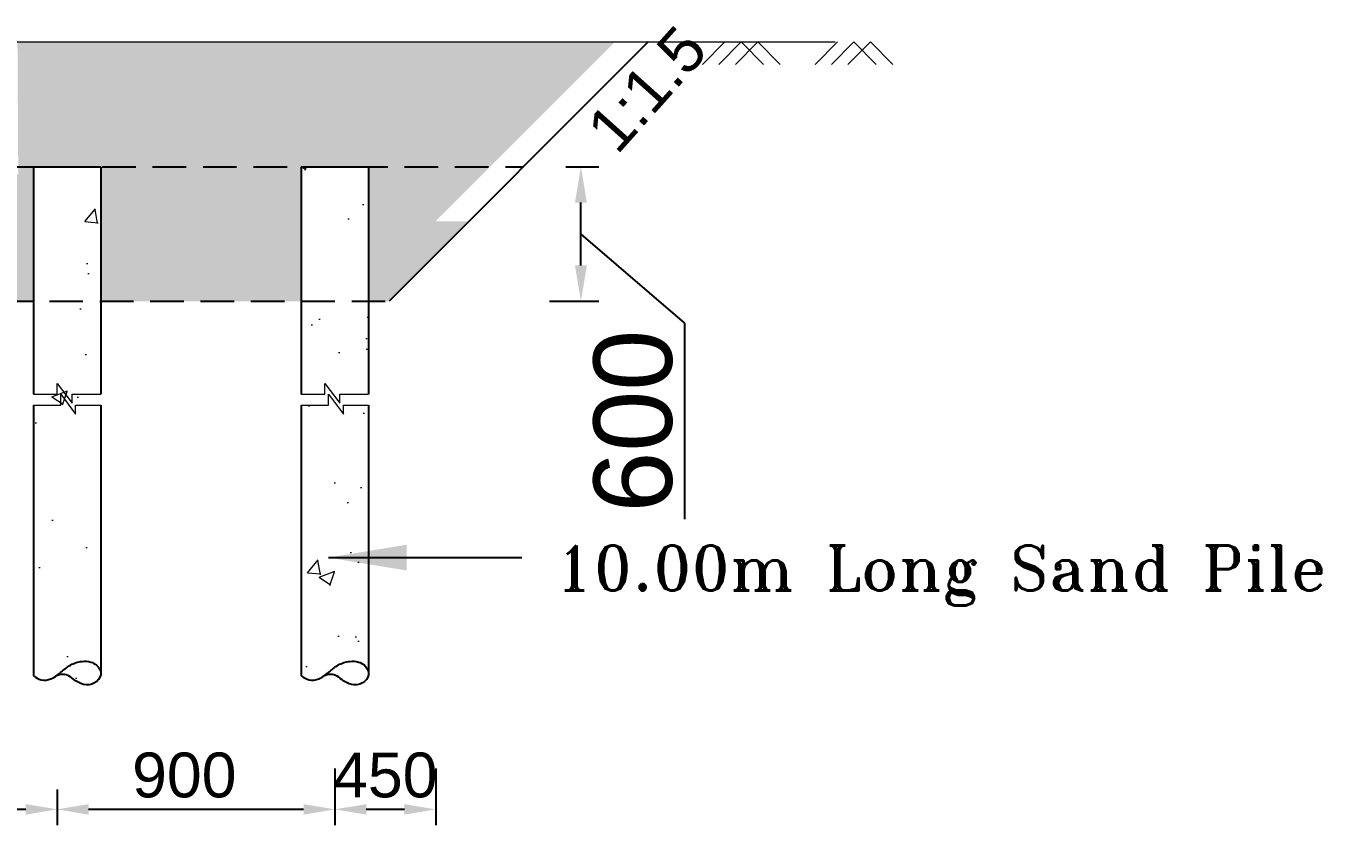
# Model space of a CAD drawing. Extents: x -426260 to 2055400, y -4304674 to -305611.
# Drawn here: x 1027569 to 1033352, y -1929685 to -1926120 of the extents above; entities that cross this region are included whole.
import ezdxf

# ---------------------------------------------------------------- set-up
doc = ezdxf.new("R2010")
doc.units = 0
doc.header["$LTSCALE"] = 300
doc.header["$MEASUREMENT"] = 0
doc.header["$PDMODE"] = 3
doc.linetypes.add('ACAD_ISO03W100', pattern=[30, 12, -18])
doc.linetypes.add('DASHED', pattern=[0.75, 0.5, -0.25])
doc.layers.get('DEFPOINTS').update_dxf_attribs({"linetype": 'CONTINUOUS'})
doc.layers.add('Dim', color=7, linetype='CONTINUOUS', lineweight=9)
doc.layers.add('HATCH', color=252, linetype='CONTINUOUS', lineweight=5)
for name, color, linetype in [('LINE', 7, 'CONTINUOUS'), ('P1', 7, 'CONTINUOUS'), ('TEXT', 10, 'CONTINUOUS')]:
    doc.layers.add(name, color=color, linetype=linetype)
doc.styles.add('Arial', font='arial.ttf')
doc.styles.add('DIM', font='isocp3.shx')
doc.dimstyles.new('3', dxfattribs={"dimtxt": 225, "dimasz": 350, "dimexe": 100, "dimexo": 25, "dimgap": 9, "dimtad": 0, "dimdec": 0, "dimzin": 0, "dimdsep": 46, "dimtxsty": 'Standard', "dimcen": 0, "dimclrd": 5, "dimclre": 6, "dimclrt": 256, "dimadec": 0, "dimazin": 0, "dimtfac": 1, "dimtdec": 0, "dimtofl": 0, "dimtmove": 2, "dimatfit": 3, "dimfxl": 1, "dimtolj": 1, "dimtzin": 0, "dimarcsym": 0})
doc.dimstyles.new('dim_70', dxfattribs={"dimtxt": 140, "dimasz": 140, "dimexe": 70, "dimexo": 40, "dimgap": 50, "dimtad": 1, "dimdec": 0, "dimzin": 0, "dimdsep": 46, "dimtxsty": 'Arial', "dimcen": 0.09, "dimclrd": 5, "dimclre": 5, "dimclrt": 7, "dimadec": 0, "dimazin": 0, "dimtfac": 1, "dimtdec": 0, "dimtmove": 0, "dimatfit": 3, "dimfxl": 1, "dimtolj": 1, "dimtzin": 0, "dimarcsym": 0})
doc.dimstyles.new('dim_80', dxfattribs={"dimtxt": 160, "dimasz": 160, "dimexe": 80, "dimexo": 40, "dimgap": 50, "dimtad": 1, "dimdec": 0, "dimzin": 0, "dimdsep": 46, "dimtxsty": 'DIM', "dimcen": 0.09, "dimclrd": 5, "dimclre": 5, "dimclrt": 7, "dimadec": 0, "dimazin": 0, "dimtfac": 1, "dimtdec": 0, "dimtmove": 0, "dimatfit": 3, "dimfxl": 1, "dimtolj": 1, "dimtzin": 0, "dimarcsym": 0})

# ---------------------------------------------------------------- blocks, each defined once
blk = doc.blocks.new('*D119')
at = {"layer": 'DEFPOINTS', "color": 0, "ltscale": 50, "transparency": 16777216}
for p in [(1026470.1, -1929517.2), (1027708.1, -1929486.3), (1026470.1, -1929615.3)]:
    blk.add_point(p, dxfattribs=at)
at = {"layer": 'HATCH', "color": 5, "lineweight": -2, "ltscale": 50, "transparency": 16777216}
for p, q in [((1027708.1, -1929526.3), (1027708.1, -1929685.3)), ((1026470.1, -1929557.2), (1026470.1, -1929685.3)), ((1027568.1, -1929615.3), (1026610.1, -1929615.3))]:
    blk.add_line(p, q, dxfattribs=at)
at = {"layer": 'HATCH', "color": 5, "ltscale": 50, "transparency": 16777216}
for points in [[(1026610.1, -1929592), (1026610.1, -1929638.7), (1026470.1, -1929615.3)], [(1027568.1, -1929592), (1027568.1, -1929638.7), (1027708.1, -1929615.3)]]:
    blk.add_solid(points, dxfattribs=at)
at = {"layer": 'HATCH', "color": 7, "ltscale": 50, "transparency": 16777216, "insert": (1027089.1, -1929463.2), "char_height": 200, "attachment_point": 5, "style": 'Arial'}
blk.add_mtext('\\A1;900', dxfattribs=at)
blk = doc.blocks.new('*D120')
at = {"layer": 'DEFPOINTS', "color": 0, "ltscale": 50, "transparency": 16777216}
for p in [(1028948.4, -1929393.3), (1027708.1, -1929486.3), (1027708.1, -1929615.3)]:
    blk.add_point(p, dxfattribs=at)
at = {"layer": 'HATCH', "color": 5, "lineweight": -2, "ltscale": 50, "transparency": 16777216}
for p, q in [((1028948.4, -1929433.3), (1028948.4, -1929685.3)), ((1027708.1, -1929526.3), (1027708.1, -1929685.3)), ((1028808.4, -1929615.3), (1027848.1, -1929615.3))]:
    blk.add_line(p, q, dxfattribs=at)
at = {"layer": 'HATCH', "color": 5, "ltscale": 50, "transparency": 16777216}
for points in [[(1027848.1, -1929592), (1027848.1, -1929638.7), (1027708.1, -1929615.3)], [(1028808.4, -1929592), (1028808.4, -1929638.7), (1028948.4, -1929615.3)]]:
    blk.add_solid(points, dxfattribs=at)
at = {"layer": 'HATCH', "color": 7, "ltscale": 50, "transparency": 16777216, "insert": (1028275.8, -1929463.2), "char_height": 200, "attachment_point": 5, "style": 'Arial'}
blk.add_mtext('\\A1;900', dxfattribs=at)
blk = doc.blocks.new('*D121')
at = {"layer": 'DEFPOINTS', "color": 0, "ltscale": 50, "transparency": 16777216}
for p in [(1029398.7, -1929393.3), (1028948.4, -1929530.1), (1028948.4, -1929615.3)]:
    blk.add_point(p, dxfattribs=at)
at = {"layer": 'HATCH', "color": 5, "lineweight": -2, "ltscale": 50, "transparency": 16777216}
for p, q in [((1029398.7, -1929433.3), (1029398.7, -1929685.3)), ((1028948.4, -1929570.1), (1028948.4, -1929685.3)), ((1029258.7, -1929615.3), (1029088.4, -1929615.3))]:
    blk.add_line(p, q, dxfattribs=at)
at = {"layer": 'HATCH', "color": 5, "ltscale": 50, "transparency": 16777216}
for points in [[(1029088.4, -1929592), (1029088.4, -1929638.7), (1028948.4, -1929615.3)], [(1029258.7, -1929592), (1029258.7, -1929638.7), (1029398.7, -1929615.3)]]:
    blk.add_solid(points, dxfattribs=at)
at = {"layer": 'HATCH', "color": 7, "ltscale": 50, "transparency": 16777216, "insert": (1029173.5, -1929463.2), "char_height": 200, "attachment_point": 5, "style": 'Arial'}
blk.add_mtext('\\A1;450', dxfattribs=at)
blk = doc.blocks.new('RT')
at = {"layer": 'Dim', "ltscale": 50}
h = blk.add_hatch(dxfattribs=at)
h.set_pattern_fill('AR-CONC', color=8, scale=100, style=0)
h.set_pattern_definition([(50, (-3013919.5, 641592.65), (717.26018, -62.75213), [75, -825]), (355, (-3013919.5, 641592.65), (-138.75133, 752.19213), [60, -660]), (100.4514, (-3013859.75, 641587.4), (578.50938, 689.43954), [63.74019, -701.14211]), (46.1842, (-3013919.5, 641792.65), (1067.24105, -165.51901), [112.5, -1237.5]), (96.6356, (-3013830.6, 641778.9), (934.6627, 974.11787), [95.6103, -1051.713]), (351.1842, (-3013919.5, 641792.7), (934.66195, 974.1186), [90, -990]), (21, (-3013819.5, 641742.65), (596.90705, -402.61889), [75, -825]), (326, (-3013819.5, 641742.65), (243.31533, 725.15005), [60, -660]), (71.4514, (-3013769.8, 641709.1), (840.22263, 322.5305), [63.74019, -701.14211]), (37.5, (-3013919.52, 641592.65), (12.159855, 332.893854), [0, -652, 0, -670, 0, -662.5]), (7.5, (-3013919.52, 641592.65), (263.069537, 394.41171), [0, -382, 0, -637, 0, -252.5]), (327.5, (-3014142.52, 641592.65), (533.822436, -22.554872), [0, -250, 0, -780, 0, -1035]), (317.5, (-3014242.52, 641592.65), (583.18617, 100.10498), [0, -325, 0, -518, 0, -735])])
h.paths.add_polyline_path([(150, -2268.7), (137.9, -2290.8), (119.2, -2305), (96.9, -2311.1), (73.8, -2309.6), (52.2, -2301.8), (33, -2289.5), (14.6, -2276.1), (-6.3, -2266.7), (-28.7, -2266.2), (-51.6, -2273.3), (-64.3, -2280.9), (-86.2, -2288.6), (-109.1, -2290.2), (-130.4, -2283.4), (-150, -2271), (-150, 0), (150, 0)])
for points in [[(-150, -1014.5), (-44.4, -1014.5), (-44.4, -966.2), (22.4, -1054.6), (22.4, -1014.3), (150, -1014.3)], [(-150, -1063.2), (-28.6, -1063.2), (-28.6, -1014.9), (38.2, -1103.3), (38.2, -1063), (150, -1063)]]:
    blk.add_lwpolyline(points, dxfattribs=at)
at = {"layer": 'P1', "ltscale": 50}
for points in [[(-150, 0), (-150, -1014.5)], [(-150, 0), (150, 0)], [(150, 0), (150, -1014.3)], [(-150, -1063.2), (-150, -2271)], [(150, -1063), (150, -2253.4)]]:
    blk.add_lwpolyline(points, dxfattribs=at)
blk.add_spline([(-150, -2271), (-115.2, -2289.2), (-72.3, -2284.4), (-23.1, -2252.1), (14.9, -2223), (66.8, -2207), (105.9, -2209.9), (131.8, -2224), (144.3, -2239.4), (150, -2253.4), (150, -2266.2), (122.7, -2303.2), (73.4, -2309.5), (37.6, -2292.9), (9.6, -2273), (-17.7, -2265.1), (-50.8, -2273)], degree=3, dxfattribs=at)
blk = doc.blocks.new('PILE.5')
at = {"layer": 'HATCH', "color": 5}
blk.add_blockref('RT', (0, 0), dxfattribs=at)
blk = doc.blocks.new('*D228')
at = {"layer": 'DEFPOINTS', "color": 0, "ltscale": 500, "transparency": 16777216}
for p in [(1029939.3, -1926748.2), (1030047, -1926748.2), (1029866.5, -1927348.2)]:
    blk.add_point(p, dxfattribs=at)
at = {"layer": 'Dim', "color": 5, "lineweight": -2, "ltscale": 500, "transparency": 16777216}
for p, q in [((1029979.3, -1926748.2), (1030127, -1926748.2)), ((1030047, -1927188.2), (1030047, -1926908.2)), ((1030047, -1927048.2), (1030509.4, -1927446.1)), ((1029906.5, -1927348.2), (1030127, -1927348.2)), ((1030509.4, -1927446.1), (1030509.4, -1928320.1))]:
    blk.add_line(p, q, dxfattribs=at)
at = {"layer": 'Dim', "color": 5, "ltscale": 500, "transparency": 16777216}
for points in [[(1030020.3, -1926908.2), (1030073.7, -1926908.2), (1030047, -1926748.2)], [(1030020.3, -1927188.2), (1030073.7, -1927188.2), (1030047, -1927348.2)]]:
    blk.add_solid(points, dxfattribs=at)
at = {"layer": 'Dim', "color": 7, "ltscale": 500, "transparency": 16777216, "insert": (1030280.7, -1927883.1), "char_height": 350, "attachment_point": 5, "rotation": 90, "style": 'Arial'}
blk.add_mtext('\\A1;600', dxfattribs=at)

msp = doc.modelspace()

# ---------------------------------------------------------------- hatches: boundary and pattern name
at = {"layer": 'LINE', "lineweight": 9}
h = msp.add_hatch(dxfattribs=at)
h.set_pattern_fill('AR-SAND', color=256, scale=70, style=0)
h.set_pattern_definition([(37.5, (-18848.5, -432611.6), (-4.409535, 134.877664), [0, -106.4, 0, -119, 0, -113.75]), (7.5, (-18848.5, -432611.6), (123.88437, 197.550225), [0, -57.4, 0, -95.9, 0, -36.75]), (327.5, (-18934.6, -432611.6), (217.98993, 0.396134), [0, -35, 0, -126, 0, -164.5]), (317.5, (-18934.6, -432611.6), (210.428862, 61.43729), [0, -17.5, 0, -82.6, 0, -94.5])])
h.paths.add_polyline_path([(1029547.5, -1926991.4), (1029098.4, -1926991.4), (1029098.4, -1927348.2), (1029190.8, -1927348.2)])
h.paths.add_polyline_path([(1028798.4, -1926991.4), (1027902.5, -1926991.4), (1027902.5, -1927348.2), (1028798.4, -1927348.2)])
h.paths.add_polyline_path([(1027602.5, -1926991.4), (1027044.5, -1926991.4), (1027044.5, -1927056.3), (1027005.8, -1927056.3), (1027005.8, -1927027.7), (1026977.7, -1927083.1), (1026977.7, -1927056.3), (1026924.5, -1927056.3), (1026924.5, -1926991.4), (1026597.7, -1926991.4), (1026597.7, -1927348.2), (1027602.5, -1927348.2)])
h.paths.add_polyline_path([(1026297.7, -1926991.4), (1025410.7, -1926991.4), (1025410.7, -1927348.2), (1026297.7, -1927348.2)])
h.paths.add_polyline_path([(1025110.7, -1926991.4), (1024121.7, -1926991.4), (1024121.7, -1927348.2), (1025110.7, -1927348.2)])
h.paths.add_polyline_path([(1023821.7, -1926991.4), (1022917.1, -1926991.4), (1022917.1, -1927348.2), (1023821.7, -1927348.2)])
h.paths.add_polyline_path([(1022617.1, -1926991.4), (1021639.6, -1926991.4), (1021639.6, -1927348.2), (1022617.1, -1927348.2)])
h.paths.add_polyline_path([(1021339.6, -1926991.4), (1020430.1, -1926991.4), (1020430.1, -1927348.2), (1021339.6, -1927348.2)])
h.paths.add_polyline_path([(1020130.1, -1926991.4), (1019666.6, -1926991.4), (1020023.4, -1927348.2), (1020130.1, -1927348.2)])
h.paths.add_polyline_path([(1022090.9, -1926408.9), (1022090.9, -1926177.1), (1022272.9, -1926177.1), (1022272.9, -1926408.9)], flags=9)
h.paths.add_polyline_path([(1026011.3, -1926622.5), (1026208.1, -1926840), (1026342.1, -1926718.7), (1026145.3, -1926501.2)], flags=24)
h.paths.add_polyline_path([(1021898.4, -1926748.2), (1026372.9, -1926748.2), (1026134.5, -1926482.3), (1022527.2, -1926482.3), (1022527.2, -1926191.4), (1019027.7, -1926191.4), (1019827.7, -1926991.4), (1020130.1, -1926991.4), (1020130.1, -1926748.2), (1020430.1, -1926748.2), (1020430.1, -1926748.2), (1021598.4, -1926748.2), (1021598.4, -1926748.2), (1021898.4, -1926748.2)])
h.paths.add_polyline_path([(1027602.5, -1926748.2), (1029098.4, -1926748.2), (1029098.4, -1926991.4), (1029398.4, -1926991.4), (1030198.4, -1926191.4), (1027530.8, -1926191.4), (1027534.5, -1926782.3), (1027470.6, -1926782.3), (1027470.6, -1926991.4), (1027602.5, -1926991.4)])
at = {"layer": 'LINE', "lineweight": 9, "ltscale": 50}
h = msp.add_hatch(dxfattribs=at)
h.set_pattern_fill('AR-SAND', color=0, scale=80, style=0)
h.set_pattern_definition([(37.5, (-16845.33, -437238.19), (-5.039469, 154.1459015), [0, -121.6, 0, -136, 0, -130]), (7.5, (-16845.33, -437238.19), (141.582136, 225.771685), [0, -65.6, 0, -109.6, 0, -42]), (327.5, (-16943.73, -437238.19), (249.131349, 0.452724), [0, -40, 0, -144, 0, -188]), (317.5, (-16943.73, -437238.19), (240.490128, 70.214045), [0, -20, 0, -94.4, 0, -108])])
h.paths.add_polyline_path([(1023821.7, -1926748.2), (1022917.1, -1926748.2), (1022917.1, -1926991.4), (1023821.7, -1926991.4)])
h.paths.add_polyline_path([(1022617.1, -1926748.2), (1021639.6, -1926748.2), (1021639.6, -1926991.4), (1022617.1, -1926991.4)])
h.paths.add_polyline_path([(1021339.6, -1926748.2), (1020430.1, -1926748.2), (1020430.1, -1926991.4), (1021339.6, -1926991.4)])
h.paths.add_polyline_path([(1025110.7, -1926748.2), (1024121.7, -1926748.2), (1024121.7, -1926991.4), (1025110.7, -1926991.4)])
h.paths.add_polyline_path([(1026297.7, -1926748.2), (1025410.7, -1926748.2), (1025410.7, -1926991.4), (1026297.7, -1926991.4)])
h.paths.add_polyline_path([(1028798.4, -1926748.2), (1027902.5, -1926748.2), (1027902.5, -1926991.4), (1028798.4, -1926991.4)])
h.paths.add_polyline_path([(1027602.5, -1926748.2), (1027534.3, -1926748.2), (1027534.5, -1926782.3), (1027044.5, -1926782.3), (1027044.5, -1926991.4), (1027602.5, -1926991.4)])
h.paths.add_polyline_path([(1026924.5, -1926782.3), (1026597.7, -1926782.3), (1026597.7, -1926991.4), (1026924.5, -1926991.4)])
h.paths.add_polyline_path([(1026011.3, -1926622.5), (1026208.1, -1926840), (1026342.1, -1926718.7), (1026145.3, -1926501.2)], flags=9)

# ---------------------------------------------------------------- linework, layer by layer
at = {"layer": 'HATCH', "color": 8, "linetype": 'ACAD_ISO03W100', "ltscale": 10000}
msp.add_line((1019027.7, -1926191.4), (1031182.6, -1926191.4), dxfattribs=at)
at = {"layer": 'HATCH', "color": 8, "lineweight": 15}
for points in [[(1030689.5, -1926191.4), (1030589.7, -1926291.3)], [(1030763.1, -1926191.4), (1030663.2, -1926291.3)], [(1030836.6, -1926191.4), (1030736.7, -1926291.3)], [(1030763.1, -1926191.4), (1030862.9, -1926291.3)], [(1030836.6, -1926191.4), (1030936.5, -1926291.3)], [(1031192.4, -1926191.4), (1031092.5, -1926291.3)], [(1031265.9, -1926191.4), (1031166.1, -1926291.3)], [(1031339.5, -1926191.4), (1031239.6, -1926291.3)], [(1031265.9, -1926191.4), (1031365.8, -1926291.3)], [(1031339.5, -1926191.4), (1031439.3, -1926291.3)]]:
    msp.add_lwpolyline(points, dxfattribs=at)
at = {"layer": 'LINE', "linetype": 'DASHED'}
for p, q in [((1019584.5, -1926748.2), (1029790.8, -1926748.2)), ((1020023.4, -1927348.2), (1029190.8, -1927348.2))]:
    msp.add_line(p, q, dxfattribs=at)
at = {"layer": 'LINE'}
msp.add_lwpolyline([(1030347.5, -1926191.4), (1029190.8, -1927348.2)], dxfattribs=at)

# ---------------------------------------------------------------- block references
at = {"layer": 'HATCH', "color": 5}
for p in [(1027752.5, -1926748.2), (1028948.4, -1926748.2)]:
    msp.add_blockref('PILE.5', p, dxfattribs=at)

# ---------------------------------------------------------------- texts
at = {"layer": 'TEXT', "ltscale": 500, "style": 'Arial'}
msp.add_text('1:1.5', height=200, rotation=48.14013, dxfattribs=at).set_placement((1030208.3, -1926698.9))
at = {"layer": 'TEXT', "color": 7, "insert": (1029932.3, -1928571.7), "char_height": 200, "width": 4263.335, "attachment_point": 4, "style": 'Arial'}
msp.add_mtext('{\\Fromant|c0;\\C256;10.00m Long Sand Pile}', dxfattribs=at)

# ---------------------------------------------------------------- dimensions: what is measured, and where the dimension line sits
at = {"layer": 'Dim', "ltscale": 500}
dim = msp.add_linear_dim(base=(1030047, -1926748.2), p1=(1029866.5, -1927348.2), p2=(1029939.3, -1926748.2), angle=90, dimstyle='dim_80', override={"dimtxt": 350, "dimtxsty": 'Arial', "dimtmove": 1}, dxfattribs=at)
dim.commit()
dim.dimension.update_dxf_attribs({"geometry": '*D228', "text_midpoint": (1030509.4, -1927496.1), "dimtype": 160})
at = {"layer": 'HATCH', "color": 5, "ltscale": 50}
for base, p1, p2, picture, middle in [((1026470.1, -1929615.3), (1027708.1, -1929486.3), (1026470.1, -1929517.2), '*D119', (1027089.1, -1929615.3)), ((1027708.1, -1929615.3), (1028948.4, -1929393.3), (1027708.1, -1929486.3), '*D120', (1028275.8, -1929615.3))]:
    dim = msp.add_linear_dim(base=base, p1=p1, p2=p2, angle=180, text='900', dimstyle='dim_70', override={"dimtxt": 200}, dxfattribs=at)
    dim.commit()
    dim.dimension.update_dxf_attribs({"geometry": picture, "text_midpoint": middle, "dimtype": 160})
dim = msp.add_linear_dim(base=(1028948.4, -1929615.3), p1=(1029398.7, -1929393.3), p2=(1028948.4, -1929530.1), angle=180, dimstyle='dim_70', override={"dimtxt": 200}, dxfattribs=at)
dim.commit()
dim.dimension.update_dxf_attribs({"geometry": '*D121', "text_midpoint": (1029173.5, -1929615.3), "dimtype": 160})

# ---------------------------------------------------------------- leaders
at = {"layer": 'LINE'}
msp.add_leader([(1028919.2, -1928492), (1029783.3, -1928492)], dimstyle='3', override={"dimgap": 9, "dimtad": 0, "dimfxl": 700}, dxfattribs=at)

doc.saveas('drawing.dxf')
